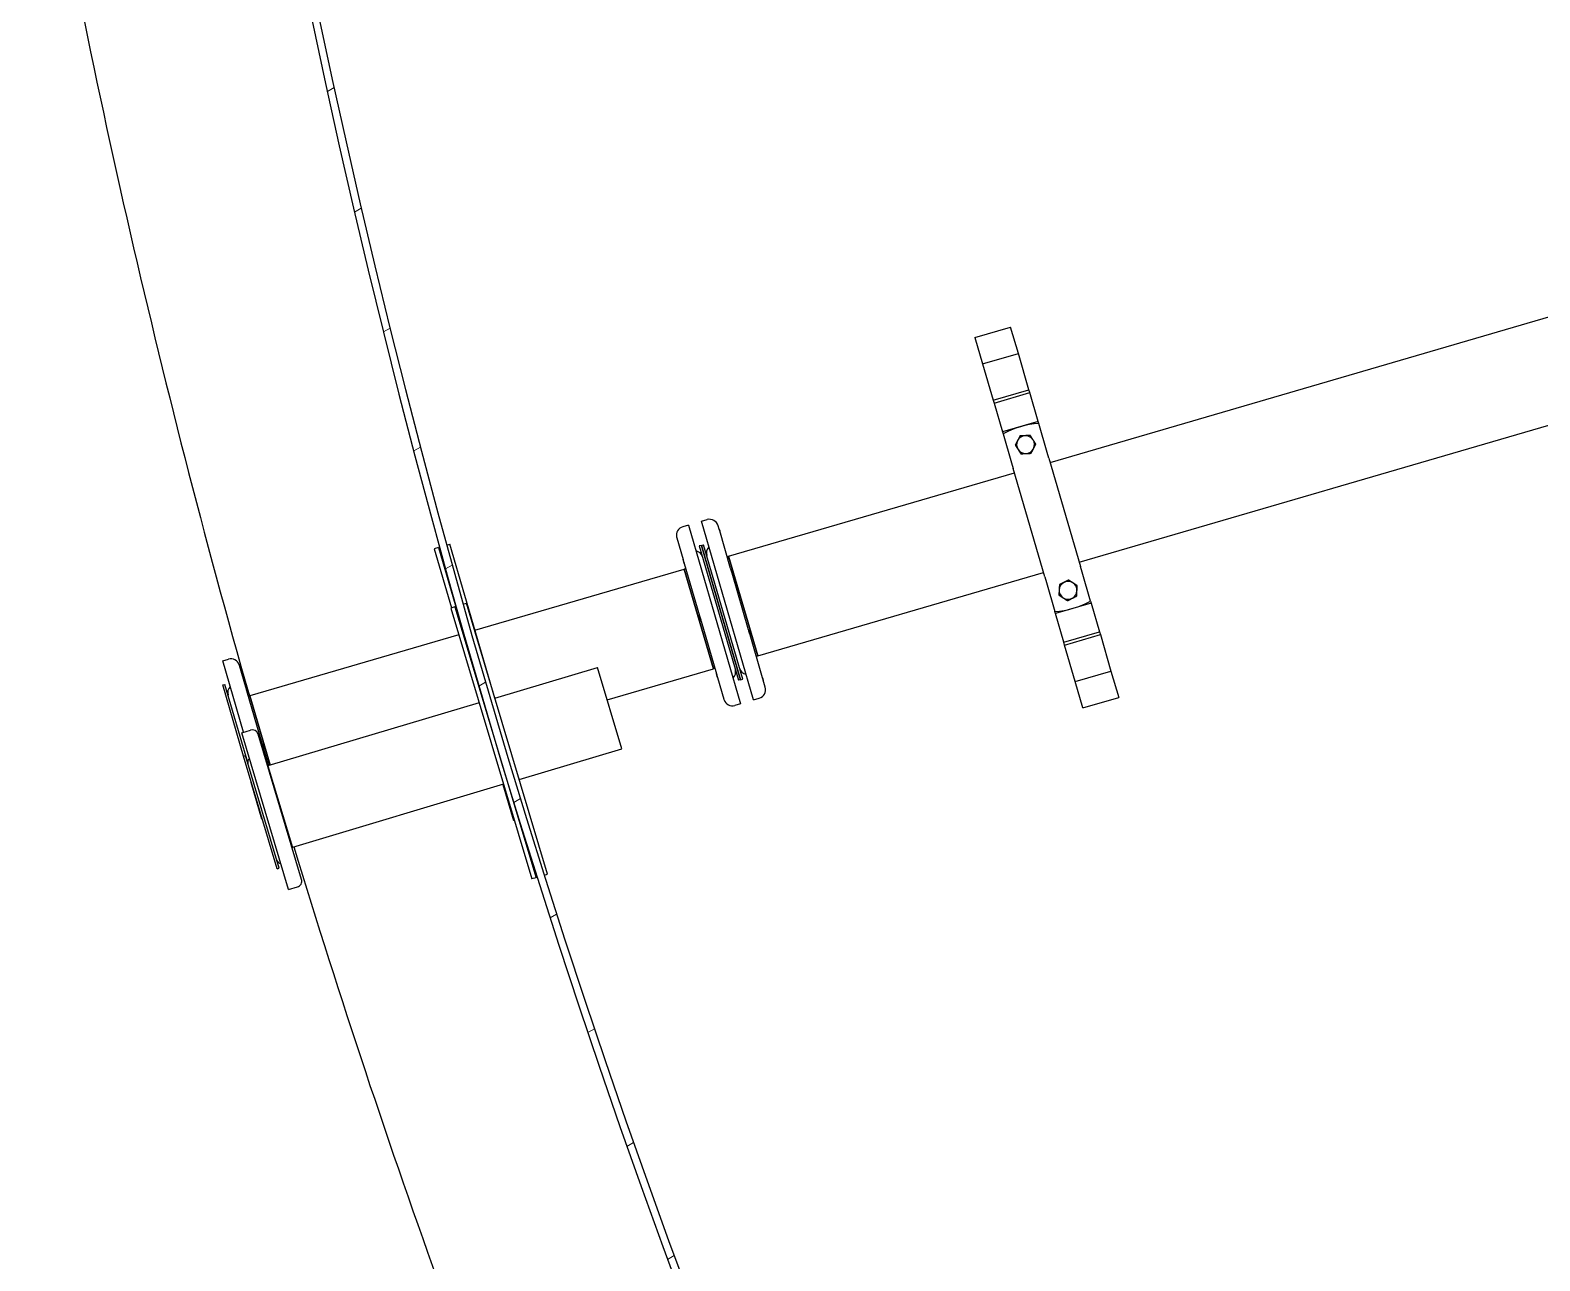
# Model space of a CAD drawing. Header units: millimetres. Extents: x 0 to 118900, y 0 to 84100.
# Drawn here: x 100184 to 104241, y 52228 to 55535 of the extents above; entities that cross this region are included whole.
import ezdxf

# ---------------------------------------------------------------- set-up
doc = ezdxf.new("R2010")
doc.units = ezdxf.units.MM
doc.header["$LTSCALE"] = 100
doc.layers.add('Hatch', color=7, linetype='Continuous', lineweight=18)
doc.layers.add('Visible', color=7, linetype='Continuous', lineweight=25)

msp = doc.modelspace()

# ---------------------------------------------------------------- hatches: boundary and pattern name
at = {"layer": 'Hatch'}
h = msp.add_hatch(dxfattribs=at)
h.set_pattern_fill('ANSI31', color=256, scale=2540, angle=-14.999977780745, style=0)
h.set_pattern_definition([(30.000022219255, (0, 0), (-158.7501066304332, 274.9630041384224), [])])
edge = h.paths.add_edge_path()
edge.add_ellipse((124332.2622465157, 60471.07866336872), major_axis=(-17332.23359133624, 16427.05325782307), ratio=1, start_angle=37.03822806490627, end_angle=90)
edge.add_line((107905.2089886926, 43138.84507203248), (107905.2089886927, 43111.29982651011))
edge.add_ellipse((124332.2622465159, 60471.07866336886), major_axis=(12800.00000004463, -20183.40902818125), ratio=1, start_angle=269.9999999999993, end_angle=284.19908983171774, ccw=False)
edge.add_ellipse((124332.2622464058, 60471.07866329968), major_axis=(12599.99999993093, -20308.86505926747), ratio=1, start_angle=269.9999999999999, end_angle=270.5659876102085, ccw=False)
edge.add_ellipse((124332.2622465156, 60471.07866336872), major_axis=(-2400.000000000056, -23779.19258511519), ratio=1, start_angle=270.00000000000017, end_angle=307.5795037802839, ccw=False)
edge.add_ellipse((124332.262246393, 60471.07866338189), major_axis=(-2599.999999986878, -23758.15649401633), ratio=1, start_angle=269.99999999999784, end_angle=270.4821088476203, ccw=False)
edge.add_ellipse((124332.2622452239, 60471.0786635121), major_axis=(-2674.835678281266, -23749.84745281678), ratio=1, start_angle=270, end_angle=270.1805070568376, ccw=False)
edge.add_line((100582.4147924071, 63145.91434179336), (100602.2891417411, 63143.67598557709))

# ---------------------------------------------------------------- linework, layer by layer
at = {"layer": 'Visible'}
for p, q in [((102925.4057865256, 54373.16290539209), (107905.2089886928, 55825.55193282868)), ((103003.6351271642, 54104.93812975927), (107905.2089886927, 55534.51110777495)), ((102723.3873805143, 54708.66799097511), (102819.3876581209, 54736.66703916361)), ((102840.0681426466, 54665.75990538724), (102819.3876581208, 54736.66703916362)), ((102723.3873805143, 54708.66799097511), (102744.06786504, 54637.76085719877)), ((102744.06786504, 54637.76085719877), (102840.0681426466, 54665.75990538724)), ((102868.6100440348, 54567.89834815723), (102840.0681426466, 54665.75990538725)), ((102744.06786504, 54637.76085719877), (102772.6097664282, 54539.89929996875)), ((102772.6097664282, 54539.89929996876), (102868.6100440347, 54567.89834815723)), ((102870.7736443353, 54560.48001635957), (102868.6100440348, 54567.89834815724)), ((102772.6097664282, 54539.89929996876), (102774.7733667287, 54532.48096817105)), ((102774.7733667287, 54532.48096817106), (102870.7736443353, 54560.48001635957)), ((102774.7733667287, 54532.48096817106), (102797.4025968395, 54454.89217450794)), ((102893.4028744461, 54482.89122269637), (102870.7736443353, 54560.48001635954)), ((102893.4028744461, 54482.89122269637), (102797.4025968395, 54454.89217450791)), ((102797.4025968396, 54454.89217450791), (102798.8334959277, 54449.98605381555)), ((102798.8334959277, 54449.98605381555), (102821.6379572574, 54371.79644524069)), ((102894.8337735342, 54477.98510200407), (102893.4028744461, 54482.89122269639)), ((102917.638234864, 54399.79549342918), (102894.8337735342, 54477.98510200407)), ((102821.6379572574, 54371.79644524069), (102826.0067141106, 54356.81729781113)), ((102922.0069917172, 54384.81634599961), (102917.638234864, 54399.79549342918)), ((102922.0069917172, 54384.81634599961), (103007.0339219726, 54093.28468915178)), ((102061.4032880665, 54121.17147169573), (102829.4055089191, 54345.16385720361)), ((102911.033644366, 54065.2856409633), (102826.0067141106, 54356.81729781113)), ((101953.7201158294, 54204.66053934507), (101938.3600714123, 54200.18069163489)), ((101953.7201158293, 54204.66053934502), (102093.7153567717, 53724.65915131215)), ((101988.2802157676, 54214.74019669276), (102003.6402601847, 54219.22004440294)), ((102128.27545671, 53734.73880865997), (101988.2802157676, 54214.74019669284)), ((102036.1408825252, 54193.50242849581), (102033.4000983755, 54202.89974934266)), ((101922.0732752131, 54170.30599596904), (101939.1413778967, 54111.78462821357)), ((102036.1408825252, 54193.50242849581), (102037.4670782445, 54188.95530402387)), ((102066.8977130415, 54088.0465484249), (102037.4670782444, 54188.95530402389)), ((101281.7995154288, 54144.10720122577), (101270.279482116, 54140.74731544314)), ((101270.2794821159, 54140.74731544314), (101316.4737431631, 53982.36114979537)), ((101281.7995154287, 54144.10720122575), (101411.2824291901, 53700.14940727793)), ((101303.9022756738, 54150.55360184696), (101312.5196042628, 54153.06689664607)), ((101433.0241014815, 53739.89338060524), (101312.5196042628, 54153.06689664608)), ((101988.3595756753, 54150.18019590284), (101982.5995590189, 54148.50025301156)), ((101982.5995590189, 54148.50025301152), (102087.8759802076, 53787.53920921082)), ((101988.3595756752, 54150.18019590278), (101994.1195923317, 54151.86013879409)), ((101988.3595756753, 54150.18019590283), (102093.635996864, 53789.21915210212)), ((102093.635996864, 53789.21915210212), (101988.3595756753, 54150.18019590283)), ((102099.3960135204, 53790.89909499343), (101994.1195923317, 54151.86013879414)), ((102057.5632769621, 54120.05150976819), (102061.4032880664, 54121.17147169573)), ((102139.632628705, 53852.94669606296), (102061.4032880664, 54121.17147169571)), ((102061.4032880664, 54121.17147169571), (102139.632628705, 53852.94669606296)), ((101379.8013170597, 53922.37822955745), (101942.3629438343, 54086.452651942)), ((101942.0528550422, 54101.8020526511), (101939.1413778967, 54111.78462821357)), ((101942.0528550423, 54101.80205265104), (101983.258900025, 53960.51897292715)), ((101946.2029549385, 54087.57261386954), (101942.3629438342, 54086.452651942)), ((101942.3629438343, 54086.452651942), (102020.5922844729, 53818.22787630924)), ((102020.5922844729, 53818.22787630924), (101942.3629438343, 54086.452651942)), ((102066.8977130415, 54088.0465484249), (102070.5917953333, 54075.38065624452)), ((103011.4026788258, 54078.30554172222), (103007.0339219726, 54093.28468915178)), ((102115.0994008849, 53922.77752274505), (102070.5917953332, 54075.38065624457)), ((102139.6326287051, 53852.94669606291), (102907.6348495577, 54076.93908157079)), ((102911.033644366, 54065.2856409633), (102915.4024012192, 54050.30649353374)), ((102915.4024012192, 54050.30649353373), (102938.206862549, 53972.11688495886)), ((103034.2071401555, 54000.11593314735), (103011.4026788258, 54078.30554172221)), ((103034.2071401555, 54000.11593314735), (103035.6380392437, 53995.20981245499)), ((101326.003644331, 53985.21209600332), (101314.5070680982, 53981.77280320933)), ((101314.5070680982, 53981.77280320933), (101532.3289450522, 53253.65630846378)), ((101326.003644331, 53985.21209600334), (101543.825521285, 53257.0956012578)), ((101348.0613989637, 53991.810849843), (101356.6611809573, 53994.38354345557)), ((101574.4830579112, 53266.2670487102), (101356.6611809573, 53994.38354345555)), ((101987.3763504908, 53946.40147917927), (101983.2589000249, 53960.51897292718)), ((102939.6377616371, 53967.21076426653), (102938.206862549, 53972.11688495885)), ((103035.6380392436, 53995.209812455), (102939.6377616371, 53967.21076426653)), ((102962.2669917479, 53889.62197060337), (102939.6377616371, 53967.21076426654)), ((103035.6380392436, 53995.209812455), (103058.2672693544, 53917.62101879187)), ((101987.3763504908, 53946.40147917922), (102028.5823954735, 53805.11839945532)), ((102115.099400885, 53922.77752274503), (102118.9974264432, 53909.412370716)), ((102962.2669917479, 53889.62197060337), (103058.2672693544, 53917.62101879188)), ((103058.2672693544, 53917.62101879187), (103060.430869655, 53910.20268699417)), ((101336.0893515893, 53909.62937655282), (100774.9995681383, 53745.98422597003)), ((102152.510051046, 53794.50770525936), (102118.9974264432, 53909.412370716)), ((102964.4305920484, 53882.2036388057), (102962.2669917478, 53889.62197060338)), ((102964.4305920484, 53882.2036388057), (103060.430869655, 53910.20268699418)), ((102992.9724934366, 53784.34208157567), (102964.4305920484, 53882.20363880569)), ((103060.4308696549, 53910.20268699415), (103088.9727710431, 53812.34112976413)), ((100701.8764958395, 53839.55295096706), (100717.2365402565, 53844.03279867723)), ((100757.6886664188, 53648.18987914527), (100701.8764958395, 53839.55295096712)), ((102135.7926176007, 53851.8267341354), (102139.632628705, 53852.94669606294)), ((100764.0979799922, 53769.07627838646), (100747.0298773086, 53827.59764614194)), ((101432.8128555712, 53739.83018470045), (101708.7306851589, 53822.37321175672)), ((101774.2492128849, 53603.36343452148), (101708.730685159, 53822.37321175673)), ((101734.8979672589, 53734.9034406484), (102020.5922844729, 53818.22787630923)), ((102024.4322955772, 53819.3478382368), (102020.5922844729, 53818.22787630926)), ((102031.493872619, 53795.13582389283), (102028.5823954735, 53805.11839945535)), ((102031.493872619, 53795.13582389281), (102048.5619753026, 53736.61445613733)), ((102152.5100510461, 53794.5077052593), (102154.3286093653, 53788.27241817702)), ((102992.9724934366, 53784.34208157567), (103088.9727710432, 53812.34112976413)), ((103088.9727710432, 53812.34112976413), (103109.6532555689, 53741.43399598778)), ((100701.9558557472, 53774.99295017707), (100707.7158724036, 53776.67289306843)), ((100757.8032146732, 53583.50922814498), (100701.9558557472, 53774.99295017715)), ((100769.0974808526, 53566.21390134225), (100707.7158724036, 53776.67289306845)), ((100764.0979799922, 53769.07627838644), (100767.0094571378, 53759.09370282394)), ((100808.2155021205, 53617.81062310005), (100767.0094571378, 53759.09370282395)), ((102093.6359968641, 53789.2191521022), (102087.8759802076, 53787.53920921088)), ((102093.6359968639, 53789.2191521021), (102099.3960135203, 53790.89909499338)), ((102159.9557961874, 53768.97849456095), (102154.3286093653, 53788.27241817702)), ((103013.6529779624, 53713.43494779929), (102992.9724934366, 53784.34208157568)), ((100771.159557034, 53744.86426404248), (100774.9995681383, 53745.98422597002)), ((100829.439481203, 53559.32621060101), (100774.9995681383, 53745.98422597003)), ((100774.9995681383, 53745.98422597003), (100829.439481203, 53559.32621060099)), ((101390.6587427122, 53727.21944445418), (100823.4943152262, 53557.54766661636)), ((102093.7153567718, 53724.65915131223), (102078.3553123547, 53720.17930360206)), ((102128.27545671, 53734.73880865993), (102143.6355011271, 53739.2186563701)), ((103013.6529779624, 53713.43494779929), (103109.6532555689, 53741.43399598779)), ((100752.9618610508, 53646.7758174881), (100776.9130615358, 53653.94101080894)), ((100879.0692634979, 53225.23468895121), (100752.9618610508, 53646.7758174881)), ((100913.763508568, 53252.31437430785), (100796.8275535716, 53643.19796622387)), ((100808.2155021205, 53617.81062310001), (100812.3329525863, 53603.69312935212)), ((100825.6071978996, 53558.1797523787), (100812.3329525863, 53603.69312935212)), ((101498.3313832972, 53520.82040746518), (101774.2492128849, 53603.36343452145)), ((100757.3188682148, 53583.36433202549), (100763.0671563313, 53585.08397842252)), ((100847.8869117905, 53280.62115789446), (100757.3188682149, 53583.3643320255)), ((100853.6351999069, 53282.34080429147), (100763.0671563313, 53585.0839784225)), ((100822.5362672069, 53557.26105888353), (100823.4943152263, 53557.54766661638)), ((100823.4943152263, 53557.54766661634), (100889.0128429522, 53338.53788938104)), ((100889.0128429522, 53338.53788938104), (100823.4943152263, 53557.54766661634)), ((100807.2322769359, 53414.03190637644), (100778.3181329732, 53513.16977093866)), ((101456.1772704382, 53508.20966721891), (100889.0128429521, 53338.53788938105)), ((101454.876332969, 53507.82048136291), (101483.0722483484, 53411.14520563319)), ((100807.2322769358, 53414.03190637641), (100807.9163338318, 53414.23141561191)), ((101485.0429361152, 53411.71996836434), (101483.0722483484, 53411.14520563318)), ((100888.0547949328, 53338.25128164819), (100889.0128429522, 53338.53788938103)), ((100847.8869117905, 53280.62115789444), (100853.635199907, 53282.34080429148)), ((100879.0692634979, 53225.23468895123), (100903.0204639829, 53232.39988227207)), ((101543.825521285, 53257.09560125782), (101532.3289450522, 53253.65630846379)), ((101565.8832759177, 53263.69435509766), (101574.4830579112, 53266.26704871022))]:
    msp.add_line(p, q, dxfattribs=at)
for centre, radius, start, end in [((124332.2622465157, 60471.07866336872), 23900.00000000006, 173.5741192067048, 226.5813163333601), ((124332.2622465157, 60471.07866336872), 23880.00000000006, 173.5741192067048, 226.5358911417985), ((124332.2622465157, 60471.07866336864), 24500.00000000001, 189.7273285277135, 195.9329319947041), ((102916.5203180416, 54225.05099348146), 253.8621071896994, 94.9005491881191, 117.6187240888399), ((102859.4022597371, 54420.89155979887), 24.00000000000007, 92.64076019034704, 152.6407601903345), ((102859.4022597371, 54420.89155979887), 24.00000000000008, 32.64076019030522, 92.64076019031316), ((102859.4022597371, 54420.89155979887), 24.00000000000007, 152.6407601902888, 212.6407601903052), ((102859.4022597371, 54420.89155979887), 24.00000000000008, 212.6407601903052, 272.6407601903131), ((102859.4022597371, 54420.89155979887), 24.00000000000007, 272.640760190347, 332.6407601903344), ((102859.4022597371, 54420.89155979887), 24.00000000000007, 332.6407601902888, 32.64076019030519), ((101945.0798429775, 54177.14062500932), 24.00000000000001, 106.2596366385033, 192.6763149399748), ((102010.3600317499, 54196.17997777739), 24.00000000000005, 16.25963663862674, 106.2596366385358), ((101969.879212402, 54113.54037912817), 22.00000000000002, 16.25963663844097, 79.22394484901274), ((102023.6393678617, 54129.2198461136), 22.00000000000007, 133.2953284278622, 196.259636638441), ((102973.6383763461, 54029.21042716404), 24.00000000000007, 116.9082072920437, 176.908207292056), ((102973.6383763461, 54029.21042716404), 24.00000000000008, 56.90820729207485, 116.9082072920739), ((102973.6383763461, 54029.21042716404), 24.00000000000007, 356.9082072920409, 56.9082072920372), ((102916.5203180416, 54225.05099348146), 253.8621071896993, 274.9005491881191, 297.6187240888398), ((102973.6383763461, 54029.21042716404), 24.00000000000008, 176.9082072920409, 236.9082072920371), ((102973.6383763461, 54029.21042716404), 24.00000000000008, 236.9082072920748, 296.9082072920739), ((102973.6383763461, 54029.21042716404), 24.00000000000007, 296.9082072920437, 356.908207292056), ((100723.9563118218, 53820.99273205164), 24.00000000000001, 19.84295833704503, 106.2596366385358), ((102058.3562046776, 53810.17950189139), 22.00000000000002, 313.2953284278622, 16.25963663844097), ((102112.1163601373, 53825.85896887683), 22.00000000000006, 196.259636638441, 259.2239448490128), ((100737.2356479336, 53754.03260038789), 22.00000000000003, 133.2953284280065, 196.259636638441), ((102136.9157295618, 53762.25872299566), 24.00000000000005, 286.2596366385358, 16.25963663853585), ((102071.6355407894, 53743.21937022763), 24.00000000000001, 199.842958337045, 286.2596366385358), ((100781.4987852611, 53638.6122424985), 16.00000000000435, 16.6549744972152, 106.6549744970787), ((100783.0718064581, 53567.06138223592), 14.0000000000038, 132.031908022254, 196.6549744973614), ((124332.2622465157, 60471.07866336864), 24500.00000000001, 196.9222778177616, 202.843144693765), ((100860.4558943234, 53308.38841699737), 14.00000000000365, 196.65497449725, 261.2780409722595), ((100898.4347402576, 53247.72865058249), 16.00000000000436, 286.6549744970787, 16.65497449719085)]:
    msp.add_arc(centre, radius, start, end, dxfattribs=at)
for points, weights in [([(102844.4548006949, 54444.22765776278), (102841.0422201065, 54437.63264351898), (102838.0868386244, 54431.92119364551)], [1.019815418649315, 1.048188158588583, 1]), ([(102858.2964922864, 54444.8660728981), (102851.8725408625, 54444.56978340267), (102844.4548006949, 54444.22765776278)], [1, 1.048188158588592, 1.019815418649319]), ([(102872.1381838779, 54445.50448803342), (102864.7204437103, 54445.16236239353), (102858.2964922864, 54444.8660728981)], [1.019815418649313, 1.048188158588575, 1]), ([(102879.611913399, 54433.83643905146), (102876.1433434572, 54439.2515994295), (102872.1381838779, 54445.50448803342)], [1, 1.048188158588583, 1.019815418649316]), ([(102838.0868386244, 54431.92119364551), (102835.1314571424, 54426.20974377204), (102831.718876554, 54419.61472952824)], [1, 1.04818815858857, 1.019815418649311]), ([(102831.718876554, 54419.61472952824), (102835.7240361333, 54413.36184092432), (102839.1926060751, 54407.94668054628)], [1.01981541864932, 1.048188158588594, 1]), ([(102839.1926060751, 54407.94668054628), (102842.661176017, 54402.53152016824), (102846.6663355962, 54396.27863156433)], [1, 1.048188158588593, 1.019815418649321]), ([(102874.3497187793, 54397.55546183496), (102877.7622993677, 54404.15047607876), (102880.7176808497, 54409.86192595224)], [1.019815418649322, 1.048188158588595, 1]), ([(102887.0856429201, 54422.16839006951), (102883.0804833409, 54428.42127867342), (102879.611913399, 54433.83643905146)], [1.019815418649319, 1.048188158588589, 1]), ([(102880.7176808497, 54409.86192595224), (102883.6730623317, 54415.57337582571), (102887.0856429201, 54422.16839006951)], [1, 1.048188158588594, 1.019815418649321]), ([(102846.6663355962, 54396.27863156433), (102854.0840757639, 54396.62075720422), (102860.5080271878, 54396.91704669965)], [1.019815418649313, 1.048188158588573, 1]), ([(102860.5080271878, 54396.91704669965), (102866.9319786117, 54397.21333619508), (102874.3497187793, 54397.55546183496)], [1, 1.048188158588568, 1.019815418649311]), ([(102950.4206666482, 54044.34112299687), (102950.020159743, 54036.92630584693), (102949.6733105886, 54030.50488583065)], [1.019815418649313, 1.048188158588573, 1]), ([(102962.7768775568, 54050.61201224669), (102957.0423401171, 54047.70168241749), (102950.4206666482, 54044.34112299687)], [1, 1.048188158588593, 1.019815418649321]), ([(102975.1330884653, 54056.88290149651), (102968.5114149964, 54053.52234207588), (102962.7768775568, 54050.61201224669)], [1.01981541864932, 1.048188158588594, 1]), ([(102986.7419433143, 54049.3175535801), (102981.354255029, 54052.82864376718), (102975.1330884653, 54056.88290149651)], [1, 1.04818815858857, 1.019815418649311]), ([(102998.3507981632, 54041.75220566367), (102992.1296315996, 54045.806463393), (102986.7419433143, 54049.3175535801)], [1.019815418649315, 1.048188158588583, 1]), ([(102997.6034421036, 54027.91596849745), (102997.9502912579, 54034.33738851374), (102998.3507981632, 54041.75220566367)], [1, 1.048188158588592, 1.019815418649319]), ([(102949.6733105886, 54030.50488583065), (102949.3264614343, 54024.08346581435), (102948.925954529, 54016.66864866441)], [1, 1.048188158588568, 1.019815418649311]), ([(102948.925954529, 54016.66864866441), (102955.1471210926, 54012.6143909351), (102960.5348093779, 54009.103300748)], [1.019815418649322, 1.048188158588595, 1]), ([(102960.5348093779, 54009.103300748), (102965.9224976632, 54005.59221056091), (102972.1436642269, 54001.53795283158)], [1, 1.048188158588594, 1.019815418649321]), ([(102972.1436642269, 54001.53795283158), (102978.7653376958, 54004.89851225221), (102984.4998751354, 54007.8088420814)], [1.019815418649319, 1.048188158588589, 1]), ([(102984.4998751354, 54007.8088420814), (102990.2344125751, 54010.7191719106), (102996.856086044, 54014.07973133122)], [1, 1.048188158588583, 1.019815418649316]), ([(102996.856086044, 54014.07973133122), (102997.2565929492, 54021.49454848116), (102997.6034421036, 54027.91596849745)], [1.019815418649313, 1.048188158588575, 1])]:
    msp.add_rational_spline(points, weights, degree=2, dxfattribs=at)
for points, knots in [([(101921.664271974, 54171.87383680617), (101921.6637571868, 54171.87369139415), (101921.6961872135, 54171.73278944282), (101921.830088398, 54171.18874650131), (101921.9286393789, 54170.80190854943), (101922.0732752131, 54170.30599596904)], [-1.958114928343415, -1.958114928343415, -1.958114928343415, -1.958114928343415, -1.75433311417578, -1.75433311417578, -1.56067003074902, -1.56067003074902, -1.56067003074902, -1.56067003074902]), ([(102037.4670782444, 54188.95530402389), (102037.4592546979, 54188.98212860153), (102037.4514429573, 54189.00885691329), (102037.06924558, 54190.31394906008), (102036.7350256485, 54191.3491362129), (102036.2809295855, 54192.83610294943), (102036.1543499082, 54193.30402309434), (102036.0911741692, 54193.62391440103), (102036.104564035, 54193.62695362687), (102036.1408825252, 54193.50242849581)], [-2.355385897473158, -2.355385897473158, -2.355385897473158, -2.355385897473158, -2.349031193156322, -2.349031193156322, -2.043971453062818, -2.043971453062818, -1.75435964205497, -1.75435964205497, -1.560670043043428, -1.560670043043428, -1.560670043043428, -1.560670043043428]), ([(101939.1413778967, 54111.78462821357), (101939.1452844242, 54111.77123391083), (101939.1492437264, 54111.75771444672), (101939.3458234174, 54111.08904927036), (101939.6504192948, 54110.15543404946), (101940.3473177252, 54107.83597134666), (101940.7294510553, 54106.49183493021), (101941.4321410706, 54103.97924236992), (101941.7296531569, 54102.91021427525), (101942.0528550423, 54101.80205265104)], [-2.355385897473158, -2.355385897473158, -2.355385897473158, -2.355385897473158, -2.349031193156322, -2.349031193156322, -2.043971453062818, -2.043971453062818, -1.75435964205497, -1.75435964205497, -1.560670043043428, -1.560670043043428, -1.560670043043428, -1.560670043043428]), ([(102070.5917953332, 54075.38065624457), (102070.5801960767, 54075.42042659093), (102070.5685795524, 54075.46019771891), (102070.0113813463, 54077.3651913522), (102069.4438959145, 54079.20023312914), (102068.4315986527, 54082.60117865448), (102067.9892766471, 54084.15170379872), (102067.3455066891, 54086.46226287659), (102067.114090377, 54087.30465590994), (102066.8977130415, 54088.0465484249)], [-2.35538517571905, -2.35538517571905, -2.35538517571905, -2.35538517571905, -2.348881911791905, -2.348881911791905, -2.043887780416902, -2.043887780416902, -1.75433311417578, -1.75433311417578, -1.56067003074902, -1.56067003074902, -1.56067003074902, -1.56067003074902]), ([(101983.2589000249, 53960.51897292714), (101983.2694287493, 53960.48287311215), (101983.2799928041, 53960.44671058398), (101983.7876464689, 53958.71159021547), (101984.3472537416, 53956.90356026587), (101985.4244243714, 53953.2801835601), (101985.9349949121, 53951.49565480762), (101986.7495352197, 53948.59957579122), (101987.0639720516, 53947.47253047627), (101987.3763504908, 53946.40147917922)], [-2.355385175719605, -2.355385175719605, -2.355385175719605, -2.355385175719605, -2.348881911792458, -2.348881911792458, -2.043887780417346, -2.043887780417346, -1.754333114176159, -1.754333114176159, -1.560670030749367, -1.560670030749367, -1.560670030749367, -1.560670030749367]), ([(102118.9974264432, 53909.412370716), (102118.9892207491, 53909.44050556213), (102118.9809711444, 53909.46873517751), (102118.5745825039, 53910.8567718575), (102118.0886116093, 53912.41226721807), (102117.0997145005, 53915.73290517495), (102116.6059393213, 53917.45982776488), (102115.7747671923, 53920.41294667783), (102115.4417647959, 53921.60366032397), (102115.0994008849, 53922.77752274505)], [-2.355385897473173, -2.355385897473173, -2.355385897473173, -2.355385897473173, -2.349031193156337, -2.349031193156337, -2.043971453062784, -2.043971453062784, -1.754359642054924, -1.754359642054924, -1.560670043043396, -1.560670043043396, -1.560670043043396, -1.560670043043396]), ([(100747.0298773086, 53827.59764614195), (100747.0251136744, 53827.61397920467), (100747.0203697313, 53827.6301889656), (100746.7888949947, 53828.41849871129), (100746.6178383571, 53828.89424822168), (100746.5399778394, 53829.11519848907), (100746.5316933298, 53829.13947491126), (100746.5319091282, 53829.13953984422)], [-2.355385897472318, -2.355385897472318, -2.355385897472318, -2.355385897472318, -2.349031193155485, -2.349031193155485, -2.043971453062071, -2.043971453062071, -1.958115123563565, -1.958115123563565, -1.958115123563565, -1.958115123563565]), ([(102028.5823954735, 53805.11839945532), (102028.5930387971, 53805.08190671377), (102028.6036858418, 53805.04545700102), (102029.1255876213, 53803.26136066436), (102029.6299940839, 53801.64265531056), (102030.4677910245, 53798.84009418247), (102030.8025306872, 53797.65845633345), (102031.2357218749, 53796.06989383632), (102031.3752445382, 53795.54256374403), (102031.493872619, 53795.13582389281)], [-2.355385897472318, -2.355385897472318, -2.355385897472318, -2.355385897472318, -2.349031193155485, -2.349031193155485, -2.043971453062071, -2.043971453062071, -1.754359642054357, -1.754359642054357, -1.560670043042865, -1.560670043042865, -1.560670043042865, -1.560670043042865]), ([(102154.3286093653, 53788.27241817702), (102154.3283328314, 53788.273366328), (102154.3279993333, 53788.2744513681), (102154.3093282889, 53788.33299805489), (102154.172225496, 53788.69238778366), (102153.7752589086, 53789.98355032059), (102153.5247592338, 53790.87637464244), (102153.0095358997, 53792.7461861818), (102152.7777834917, 53793.58973158625), (102152.5100510461, 53794.50770525936)], [-2.355385175718739, -2.355385175718739, -2.355385175718739, -2.355385175718739, -2.348881911791591, -2.348881911791591, -2.043887780416591, -2.043887780416591, -1.754333114175544, -1.754333114175544, -1.56067003074882, -1.56067003074882, -1.56067003074882, -1.56067003074882]), ([(100767.0094571378, 53759.09370282395), (100766.9985650917, 53759.13104835952), (100766.9876691507, 53759.16834882491), (100766.4656266386, 53760.95280420387), (100765.9613739354, 53762.57104005774), (100765.1238285125, 53765.37281432057), (100764.7891864968, 53766.55413731001), (100764.3560925767, 53768.14235190009), (100764.2165919257, 53768.66959389979), (100764.0979799922, 53769.07627838646)], [-2.355385175719605, -2.355385175719605, -2.355385175719605, -2.355385175719605, -2.348881911792458, -2.348881911792458, -2.043887780417346, -2.043887780417346, -1.754333114176159, -1.754333114176159, -1.560670030749367, -1.560670030749367, -1.560670030749367, -1.560670030749367]), ([(102048.5619753026, 53736.61445613732), (102048.5668502576, 53736.59774138944), (102048.5717045894, 53736.58115577657), (102048.8031919091, 53735.79292637435), (102048.9741349681, 53735.31750859642), (102049.0518915766, 53735.09685691995), (102049.0601600374, 53735.0726276007), (102049.0599444307, 53735.07256272739)], [-2.355385175718037, -2.355385175718037, -2.355385175718037, -2.355385175718037, -2.348881911790893, -2.348881911790893, -2.043887780416039, -2.043887780416039, -1.958114928342604, -1.958114928342604, -1.958114928342604, -1.958114928342604]), ([(100812.3329525863, 53603.69312935213), (100812.3226642878, 53603.72840481943), (100812.3123422521, 53603.76374017475), (100811.8048944737, 53605.49827810813), (100811.2451742469, 53607.30663764897), (100810.1677733943, 53610.930728206), (100809.6570914545, 53612.71561897008), (100808.8424031659, 53615.6122197743), (100808.5279230857, 53616.73942599394), (100808.2155021205, 53617.81062310005)], [-2.355385897473158, -2.355385897473158, -2.355385897473158, -2.355385897473158, -2.349031193156322, -2.349031193156322, -2.043971453062818, -2.043971453062818, -1.75435964205497, -1.75435964205497, -1.560670043043428, -1.560670043043428, -1.560670043043428, -1.560670043043428])]:
    msp.add_open_spline(points, degree=3, knots=knots, dxfattribs=at)

doc.saveas('drawing.dxf')
